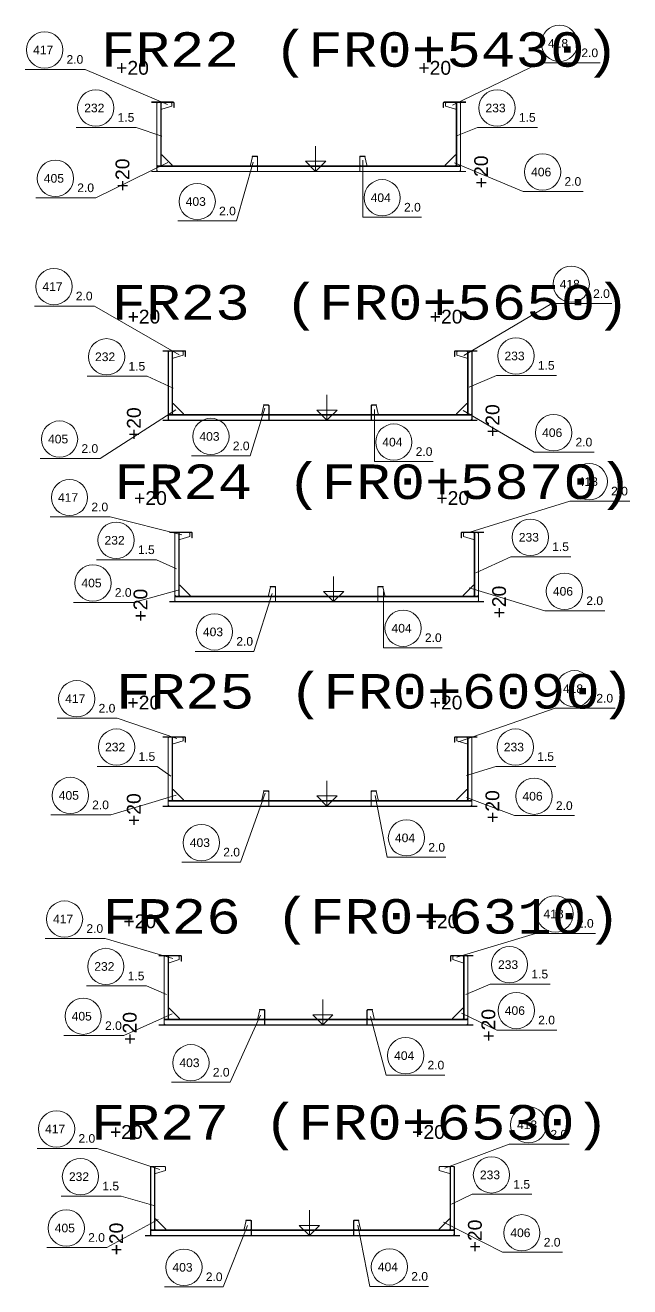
# Model space of a CAD drawing. Header units: inches. Extents: x -13175 to 44880, y -10439 to 22675.
# Drawn here: x 15714 to 20097, y -386 to 8754 of the extents above; entities that cross this region are included whole.
import ezdxf

# ---------------------------------------------------------------- set-up
doc = ezdxf.new("R2010")
doc.units = ezdxf.units.IN
doc.header["$MEASUREMENT"] = 0
doc.linetypes.add('Short_dashed', pattern=[5, 3.75, -1.25])
doc.layers.get('0').update_dxf_attribs({"linetype": 'CONTINUOUS'})
doc.styles.add('Style_ARIAL', font='ARIAL')
doc.styles.add('Style_Courier_New', font='Courier New')

msp = doc.modelspace()

# ---------------------------------------------------------------- linework, layer by layer
at = {"color": 3, "lineweight": 0}
for p, q in [((16787.62609, 8198.08869), (16628.94689, 8198.08869)), ((16787.62609, 8195.08872), (16628.94689, 8195.08872)), ((16667.44634, 7695.08872), (16667.44634, 8195.08872)), ((16668.94628, 8195.08872), (16694.44677, 8195.08872)), ((16668.94628, 7735.08873), (16668.94628, 8195.08872)), ((16668.94628, 7695.08872), (16668.94628, 8195.08872)), ((18750.26647, 8198.08869), (18908.94567, 8198.08869)), ((18750.26647, 8195.08872), (18908.94567, 8195.08872)), ((18868.94628, 8195.08872), (18843.44579, 8195.08872)), ((18868.94628, 7735.08873), (18868.94628, 8195.08872)), ((18868.94628, 7695.08872), (18868.94628, 8195.08872)), ((18870.44622, 7695.08872), (18870.44622, 8195.08872)), ((17396.94616, 7695.08872), (17396.94616, 7799.16172)), ((17398.94658, 7695.08872), (17398.94658, 7799.16172)), ((18138.94597, 7695.08872), (18138.94597, 7799.16172)), ((18140.9464, 7695.08872), (18140.9464, 7799.16172)), ((18908.94567, 7695.08872), (16628.94689, 7695.08872)), ((18908.94567, 7693.08872), (16628.94689, 7693.08872)), ((16694.44677, 7735.08873), (16668.94628, 7735.08873)), ((16668.94628, 7695.08872), (16668.94628, 7729.08871)), ((18868.94628, 7695.08872), (16668.94628, 7695.08872)), ((18843.44579, 7735.08873), (18868.94628, 7735.08873)), ((18868.94628, 7729.08871), (18868.94628, 7695.08872)), ((16870.64458, 6394.5991), (16711.5717, 6394.5991)), ((16870.64458, 6392.59915), (16711.5717, 6392.59915)), ((16750.07116, 5892.59915), (16750.07116, 6392.59915)), ((16751.57109, 6392.59915), (16777.07158, 6392.59915)), ((16751.57109, 5932.59911), (16751.57109, 6392.59915)), ((16751.57109, 5892.59915), (16751.57109, 6392.59915)), ((18832.49761, 6394.5991), (18991.57048, 6394.5991)), ((18832.49761, 6392.59915), (18991.57048, 6392.59915)), ((18951.57109, 6392.59915), (18926.07061, 6392.59915)), ((18951.57109, 5932.59911), (18951.57109, 6392.59915)), ((18951.57109, 5892.59915), (18951.57109, 6392.59915)), ((18953.07103, 5892.59915), (18953.07103, 6392.59915)), ((17479.57097, 5892.59915), (17479.57097, 5996.6722)), ((17481.5714, 5892.59915), (17481.5714, 5996.6722)), ((18221.57079, 5892.59915), (18221.57079, 5996.6722)), ((18223.57122, 5892.59915), (18223.57122, 5996.6722)), ((18991.57048, 5892.59915), (16711.5717, 5892.59915)), ((18991.57048, 5890.59911), (16711.5717, 5890.59911)), ((16777.07158, 5932.59911), (16751.57109, 5932.59911)), ((16751.57109, 5892.59915), (16751.57109, 5926.59917)), ((18951.57109, 5892.59915), (16751.57109, 5892.59915)), ((18926.07061, 5932.59911), (18951.57109, 5932.59911)), ((18951.57109, 5926.59917), (18951.57109, 5892.59915)), ((16918.44731, 5080.06396), (16759.37444, 5080.06396)), ((16918.44731, 5078.06392), (16759.37444, 5078.06392)), ((16797.87389, 4578.06392), (16797.87389, 5078.06392)), ((16799.37383, 5078.06392), (16824.87432, 5078.06392)), ((16799.37383, 4618.06388), (16799.37383, 5078.06392)), ((16799.37383, 4578.06392), (16799.37383, 5078.06392)), ((18880.30034, 5080.06396), (19039.37322, 5080.06396)), ((18880.30034, 5078.06392), (19039.37322, 5078.06392)), ((18999.37383, 5078.06392), (18973.87334, 5078.06392)), ((18999.37383, 4618.06388), (18999.37383, 5078.06392)), ((18999.37383, 4578.06392), (18999.37383, 5078.06392)), ((19000.87377, 4578.06392), (19000.87377, 5078.06392)), ((17527.37371, 4578.06392), (17527.37371, 4682.13687)), ((17529.37413, 4578.06392), (17529.37413, 4682.13687)), ((18269.37352, 4578.06392), (18269.37352, 4682.13687)), ((18271.37395, 4578.06392), (18271.37395, 4682.13687)), ((19039.37322, 4578.06392), (16759.37444, 4578.06392)), ((19039.37322, 4576.06387), (16759.37444, 4576.06387)), ((16824.87432, 4618.06388), (16799.37383, 4618.06388)), ((16799.37383, 4578.06392), (16799.37383, 4612.06393)), ((18999.37383, 4578.06392), (16799.37383, 4578.06392)), ((18973.87334, 4618.06388), (18999.37383, 4618.06388)), ((18999.37383, 4612.06393), (18999.37383, 4578.06392)), ((16870.06475, 3598.54483), (16710.99187, 3598.54483)), ((16870.06475, 3596.54479), (16710.99187, 3596.54479)), ((16749.49132, 3096.54479), (16749.49132, 3596.54479)), ((16750.99126, 3596.54479), (16776.49175, 3596.54479)), ((16750.99126, 3136.54494), (16750.99126, 3596.54479)), ((16750.99126, 3096.54479), (16750.99126, 3596.54479)), ((18831.91777, 3598.54483), (18990.99065, 3598.54483)), ((18831.91777, 3596.54479), (18990.99065, 3596.54479)), ((18950.99126, 3596.54479), (18925.49077, 3596.54479)), ((18950.99126, 3136.54494), (18950.99126, 3596.54479)), ((18950.99126, 3096.54479), (18950.99126, 3596.54479)), ((18952.4912, 3096.54479), (18952.4912, 3596.54479)), ((17478.99114, 3096.54479), (17478.99114, 3200.61774)), ((17480.99157, 3096.54479), (17480.99157, 3200.61774)), ((18220.99095, 3096.54479), (18220.99095, 3200.61774)), ((18222.99138, 3096.54479), (18222.99138, 3200.61774)), ((16776.49175, 3136.54494), (16750.99126, 3136.54494)), ((16750.99126, 3096.54479), (16750.99126, 3130.5448)), ((18925.49077, 3136.54494), (18950.99126, 3136.54494)), ((18950.99126, 3130.5448), (18950.99126, 3096.54479)), ((18990.99065, 3096.54479), (16710.99187, 3096.54479)), ((18990.99065, 3094.54474), (16710.99187, 3094.54474)), ((18950.99126, 3096.54479), (16750.99126, 3096.54479)), ((16840.76177, 2013.85512), (16681.68889, 2013.85512)), ((16840.76177, 2011.85508), (16681.68889, 2011.85508)), ((16720.18834, 1511.85508), (16720.18834, 2011.85508)), ((16721.68828, 2011.85508), (16747.18877, 2011.85508)), ((16721.68828, 1551.85523), (16721.68828, 2011.85508)), ((16721.68828, 1511.85508), (16721.68828, 2011.85508)), ((18802.6148, 2013.85512), (18961.68767, 2013.85512)), ((18802.6148, 2011.85508), (18961.68767, 2011.85508)), ((18921.68828, 2011.85508), (18896.18779, 2011.85508)), ((18921.68828, 1551.85523), (18921.68828, 2011.85508)), ((18921.68828, 1511.85508), (18921.68828, 2011.85508)), ((18923.18822, 1511.85508), (18923.18822, 2011.85508)), ((17449.68816, 1511.85508), (17449.68816, 1615.92803)), ((17451.68859, 1511.85508), (17451.68859, 1615.92803)), ((18191.68798, 1511.85508), (18191.68798, 1615.92803)), ((18193.6884, 1511.85508), (18193.6884, 1615.92803)), ((18961.68767, 1511.85508), (16681.68889, 1511.85508)), ((18961.68767, 1509.85503), (16681.68889, 1509.85503)), ((16747.18877, 1551.85523), (16721.68828, 1551.85523)), ((16721.68828, 1511.85508), (16721.68828, 1545.85509)), ((18921.68828, 1511.85508), (16721.68828, 1511.85508)), ((18896.18779, 1551.85523), (18921.68828, 1551.85523)), ((18921.68828, 1545.85509), (18921.68828, 1511.85508)), ((16622.31694, -14.51974), (16622.31694, 485.48026)), ((16623.81688, 485.48026), (16649.31737, 485.48026)), ((16623.81688, 25.48041), (16623.81688, 485.48026)), ((16623.81688, -14.51974), (16623.81688, 485.48026)), ((18823.81688, 485.48026), (18798.31639, 485.48026)), ((18823.81688, 25.48041), (18823.81688, 485.48026)), ((18823.81688, -14.51974), (18823.81688, 485.48026)), ((18825.31682, -14.51974), (18825.31682, 485.48026)), ((16649.31737, 25.48041), (16623.81688, 25.48041)), ((16623.81688, -14.51974), (16623.81688, 19.47989)), ((17351.81676, -14.51974), (17351.81676, 89.55359)), ((17353.81719, -14.51974), (17353.81719, 89.55359)), ((18093.81658, -14.51974), (18093.81658, 89.55359)), ((18095.817, -14.51974), (18095.817, 89.55359)), ((18798.31639, 25.48041), (18823.81688, 25.48041)), ((18823.81688, 19.47989), (18823.81688, -14.51974)), ((18863.81627, -14.51974), (16583.81749, -14.51974)), ((18863.81627, -16.5194), (16583.81749, -16.5194)), ((18823.81688, -14.51974), (16623.81688, -14.51974))]:
    msp.add_line(p, q, dxfattribs=at)
at = {"color": 1, "linetype": 'Short_dashed', "lineweight": 25}
for p, q in [((16697.50157, 8192.03396), (16697.50157, 7738.14347)), ((18840.39098, 8192.03396), (18840.39098, 7738.14347)), ((16673.01885, 7733.16173), (18864.87371, 7733.16173)), ((16780.12639, 6389.54444), (16780.12639, 5935.65392)), ((18923.0158, 6389.54444), (18923.0158, 5935.65392)), ((16755.64519, 5930.67222), (18947.49852, 5930.67222)), ((16827.92913, 5075.00911), (16827.92913, 4621.11869)), ((18970.81853, 5075.00911), (18970.81853, 4621.11869)), ((16803.44793, 4616.13688), (18995.30126, 4616.13688)), ((16779.54656, 3593.48998), (16779.54656, 3139.59937)), ((16755.06383, 3134.61776), (18946.91869, 3134.61776)), ((16725.76238, 1549.92843), (18917.61571, 1549.92843)), ((16627.89098, 23.55323), (18819.74431, 23.55323))]:
    msp.add_line(p, q, dxfattribs=at)
at = {"color": 6, "lineweight": 0}
for p, q in [((17818.94628, 7878.06327), (17818.94628, 7695.08872)), ((17818.94628, 7695.08872), (17746.04894, 7768.47424)), ((17892.3319, 7768.4742), (17746.04894, 7768.47424)), ((17892.3319, 7768.4742), (17818.94628, 7695.08872)), ((17901.57109, 6075.57378), (17901.57109, 5892.59925)), ((17901.57109, 5892.59925), (17828.67376, 5965.98477)), ((17974.95671, 5965.98477), (17828.67376, 5965.98477)), ((17974.95671, 5965.98477), (17901.57109, 5892.59925)), ((17949.37383, 4761.03854), (17949.37383, 4578.06392)), ((17949.37383, 4578.06392), (17876.47649, 4651.44954)), ((18022.75945, 4651.44935), (17876.47649, 4651.44954)), ((18022.75945, 4651.44935), (17949.37383, 4578.06392)), ((17900.99126, 3279.51941), (17900.99126, 3096.54479)), ((17900.99126, 3096.54479), (17828.09392, 3169.93041)), ((17974.37688, 3169.93041), (17828.09392, 3169.93041)), ((17974.37688, 3169.93041), (17900.99126, 3096.54479)), ((17871.68828, 1694.8297), (17871.68828, 1511.85508)), ((17871.68828, 1511.85508), (17798.79094, 1585.2407)), ((17945.0739, 1585.2407), (17798.79094, 1585.2407)), ((17945.0739, 1585.2407), (17871.68828, 1511.85508)), ((17773.81688, 168.4545), (17773.81688, -14.51974)), ((17773.81688, -14.51974), (17700.91954, 58.86588)), ((17847.2025, 58.86588), (17700.91954, 58.86588)), ((17847.2025, 58.86588), (17773.81688, -14.51974))]:
    msp.add_line(p, q, dxfattribs=at)
at = {"color": 3, "linetype": 'Short_dashed', "lineweight": 25}
for p, q in [((18922.43596, 3593.48998), (18922.43596, 3139.59937)), ((16750.24358, 2008.80027), (16750.24358, 1554.90966)), ((18893.13298, 2008.80027), (18893.13298, 1554.90966)), ((16652.37218, 482.42545), (16652.37218, 28.53522)), ((18795.26158, 482.42545), (18795.26158, 28.53522))]:
    msp.add_line(p, q, dxfattribs=at)
at = {"color": 1, "lineweight": 0}
for points in [[(16745.47216, 8178.63226), (16148.90386, 8433.61754), (15714.02837, 8433.61754)], [(18810.54784, 8173.49963), (19446.28392, 8481.37097), (19881.15941, 8481.37097)], [(16694.44677, 8195.08872), (16699.00151, 8190.53397), (16699.00151, 7739.64348), (16694.44677, 7735.08873)], [(16794.62682, 8191.08872), (16794.62682, 8157.76901), (16791.62694, 8157.76901), (16791.62694, 8191.08872)], [(18743.26574, 8191.08872), (18743.26574, 8157.76901), (18746.26561, 8157.76901), (18746.26561, 8191.08872)], [(18843.44579, 8195.08872), (18838.89104, 8190.53397), (18838.89104, 7739.64348), (18843.44579, 7735.08873)], [(16703.79735, 7949.63679), (16519.35064, 8013.23933), (16084.47515, 8013.23933)], [(18847.2025, 7955.99704), (18993.48851, 8013.23933), (19428.364, 8013.23933)], [(17392.94683, 7805.16171), (17359.01891, 7805.16171), (17359.01891, 7803.16172), (17392.94683, 7803.16172)], [(18160.87743, 7775.18377), (18160.87743, 7363.01236), (18586.14293, 7363.01236)], [(16748.06615, 7760.36744), (16226.74047, 7503.53782), (15791.86498, 7503.53782)], [(16668.94628, 7729.08871), (16675.01928, 7735.16173), (18862.87328, 7735.16173), (18868.94628, 7729.08871)], [(17366.74138, 7762.05757), (17245.32415, 7335.45568), (16820.05864, 7335.45568)], [(18825.70287, 7756.53417), (19324.02898, 7549.53716), (19758.90294, 7549.53716)], [(16829.63353, 6366.61029), (16216.41179, 6719.50436), (15781.5363, 6719.50436)], [(18894.93199, 6360.82511), (19531.30284, 6736.8598), (19966.17833, 6736.8598)], [(16777.07158, 6392.59915), (16781.62633, 6388.0444), (16781.62633, 5937.15386), (16777.07158, 5932.59911)], [(16876.64434, 6388.59916), (16876.64434, 6354.6721), (16874.64391, 6354.6721), (16874.64391, 6388.59916)], [(18826.49785, 6388.59916), (18826.49785, 6354.6721), (18828.49828, 6354.6721), (18828.49828, 6388.59916)], [(18926.07061, 6392.59915), (18921.51586, 6388.0444), (18921.51586, 5937.15386), (18926.07061, 5932.59911)], [(18931.5363, 6131.21724), (19131.0053, 6216.70241), (19565.87926, 6216.70241)], [(16786.11547, 6123.77963), (16597.76097, 6210.71362), (16162.88549, 6210.71362)], [(16806.49358, 5967.43493), (16256.90709, 5614.54081), (15822.0316, 5614.54081)], [(17450.55028, 5979.83889), (17344.79314, 5633.72397), (16919.52764, 5633.72397)], [(17475.57164, 6002.67215), (17441.64373, 6002.67215), (17441.64373, 6000.6722), (17475.57164, 6000.6722)], [(18245.3333, 5970.22462), (18245.3333, 5592.592), (18670.5988, 5592.592)], [(18889.14739, 5961.64985), (19404.02928, 5660.82206), (19838.90477, 5660.82206)], [(16751.57109, 5926.59917), (16757.64409, 5932.67217), (18945.4981, 5932.67217), (18951.57109, 5926.59917)], [(18937.46129, 5081.30298), (19661.98827, 5306.15516), (20096.86376, 5306.15516)], [(16848.83519, 5061.31625), (16329.18035, 5191.23072), (15894.30486, 5191.23072)], [(16824.87432, 5078.06392), (16829.42907, 5073.50917), (16829.42907, 4622.61863), (16824.87432, 4618.06388)], [(16924.44707, 5074.06382), (16924.44707, 5040.13686), (16922.44664, 5040.13686), (16922.44664, 5074.06382)], [(18874.30059, 5074.06382), (18874.30059, 5040.13686), (18876.30101, 5040.13686), (18876.30101, 5074.06382)], [(18973.87334, 5078.06392), (18969.31859, 5073.50917), (18969.31859, 4622.61863), (18973.87334, 4618.06388)], [(16811.34893, 4816.20822), (16666.67119, 4881.31499), (16231.7957, 4881.31499)], [(18981.57293, 4787.27202), (19234.76812, 4903.01719), (19669.64208, 4903.01719)], [(16823.85198, 4661.57908), (16499.06865, 4571.63825), (16064.19316, 4571.63825)], [(17523.37438, 4688.13701), (17489.44646, 4688.13701), (17489.44646, 4686.13696), (17523.37438, 4686.13696)], [(18932.46556, 4676.56913), (19482.10546, 4511.6775), (19916.98095, 4511.6775)], [(16799.37383, 4612.06393), (16805.44683, 4618.13693), (18993.30083, 4618.13693), (18999.37383, 4612.06393)], [(17504.32683, 4637.02731), (17370.24785, 4217.60154), (16944.98235, 4217.60154)], [(18312.23699, 4650.77891), (18312.23699, 4244.17357), (18737.50249, 4244.17357)], [(18856.30742, 3561.76658), (19554.85936, 3805.55587), (19989.73485, 3805.55587)], [(16813.31578, 3586.10129), (16381.36998, 3733.14566), (15946.49449, 3733.14566)], [(16776.49175, 3596.54479), (16781.0465, 3591.99004), (16781.0465, 3141.09969), (16776.49175, 3136.54494)], [(16876.0645, 3592.5447), (16876.0645, 3558.61792), (16874.06407, 3558.61792), (16874.06407, 3592.5447)], [(18825.91802, 3592.5447), (18825.91802, 3558.61792), (18827.91845, 3558.61792), (18827.91845, 3592.5447)], [(16769.47118, 3313.86695), (16670.44316, 3383.18648), (16235.56768, 3383.18648)], [(18913.44243, 3318.81842), (19126.35289, 3383.18648), (19561.22838, 3383.18648)], [(17474.99181, 3206.61788), (17441.06389, 3206.61788), (17441.06389, 3204.61783), (17474.99181, 3204.61783)], [(16808.41771, 3175.54641), (16334.8673, 3032.90992), (15899.99181, 3032.90992)], [(16750.99126, 3130.5448), (16757.06426, 3136.6178), (18944.91826, 3136.6178), (18950.99126, 3130.5448)], [(17453.43877, 3189.47692), (17275.46025, 2690.50345), (16850.19475, 2690.50345)], [(18251.15911, 3173.58603), (18336.96996, 2725.46363), (18762.23546, 2725.46363)], [(18913.71862, 3158.42986), (19261.75023, 3027.20466), (19696.62572, 3027.20466)], [(16783.58403, 1992.02552), (16293.01244, 2136.86194), (15858.13695, 2136.86194)], [(18844.00121, 2001.36962), (19414.00548, 2174.23911), (19848.88097, 2174.23911)], [(16846.76152, 2007.85498), (16846.76152, 1973.92821), (16844.7611, 1973.92821), (16844.7611, 2007.85498)], [(18796.61504, 2007.85498), (18796.61504, 1973.92821), (18798.61547, 1973.92821), (18798.61547, 2007.85498)], [(16737.30413, 1732.0436), (16592.28459, 1793.5678), (16157.40911, 1793.5678)], [(18908.23613, 1732.0436), (19084.02349, 1806.75177), (19518.89745, 1806.75177)], [(16779.07811, 1592.39364), (16428.16716, 1433.2582), (15993.29168, 1433.2582)], [(17420.62017, 1582.17368), (17199.89263, 1095.88408), (16774.62712, 1095.88408)], [(17445.68883, 1621.92817), (17411.76091, 1621.92817), (17411.76091, 1619.92812), (17445.68883, 1619.92812)], [(18217.30748, 1571.82708), (18331.11974, 1147.6171), (18756.38524, 1147.6171)], [(18876.39867, 1596.47384), (19133.46654, 1474.06211), (19568.34203, 1474.06211)], [(16721.68828, 1545.85509), (16727.76128, 1551.92809), (18915.61528, 1551.92809), (18921.68828, 1545.85509)], [(18757.06884, 472.46985), (19221.92632, 646.37427), (19656.80028, 646.37427)], [(16690.28112, 462.4372), (16235.45476, 616.27478), (15800.57927, 616.27478)], [(18804.84868, 211.57279), (18953.08019, 283.68506), (19387.95568, 283.68506)], [(16647.07128, 201.51954), (16408.45128, 270.79673), (15973.57579, 270.79673)], [(16677.20433, 101.6912), (16305.73674, -101.37658), (15870.86126, -101.37658)], [(17347.81743, 95.55335), (17313.88951, 95.55335), (17313.88951, 93.55292), (17347.81743, 93.55292)], [(16623.81688, 19.47989), (16629.88988, 25.55365), (18817.74388, 25.55365), (18823.81688, 19.47989)], [(17325.47551, 57.83973), (17149.12816, -386.07049), (16723.86266, -386.07049)], [(18125.12151, 60.88004), (18213.29442, -383.02941), (18638.55992, -383.02941)], [(18747.50615, 81.87995), (19173.4522, -136.04684), (19608.32616, -136.04684)]]:
    msp.add_lwpolyline(points, dxfattribs=at)
at = {"color": 2, "lineweight": 0}
for points in [[(16703.94689, 8195.08872), (16771.94616, 8195.08872), (16776.94646, 8190.0887), (16776.94646, 8167.0887), (16703.94689, 8145.08872), (16698.94658, 8145.08872), (16698.94658, 8190.0887), (16703.94689, 8195.08872)], [(18833.94567, 8195.08872), (18765.9464, 8195.08872), (18760.94609, 8190.0887), (18760.94609, 8167.0887), (18833.94567, 8145.08872), (18838.94597, 8145.08872), (18838.94597, 8190.0887), (18833.94567, 8195.08872)], [(16703.94689, 7735.08873), (16778.94689, 7735.08873), (16778.94689, 7740.08872), (16703.94689, 7815.08872), (16698.94658, 7815.08872), (16698.94658, 7740.08872), (16703.94689, 7735.08873)], [(17396.94616, 7740.08872), (17396.94616, 7798.08872), (17391.94585, 7803.08871), (17361.94707, 7803.08871), (17346.94616, 7740.08872), (17346.94616, 7735.0887), (17391.94585, 7735.0887), (17396.94616, 7740.08872)], [(18140.9464, 7740.08872), (18140.9464, 7798.08872), (18145.9467, 7803.08871), (18175.94701, 7803.08871), (18190.9464, 7740.08872), (18190.9464, 7735.0887), (18145.9467, 7735.0887), (18140.9464, 7740.08872)], [(18833.94567, 7735.08873), (18758.94567, 7735.08873), (18758.94567, 7740.08872), (18833.94567, 7815.08872), (18838.94597, 7815.08872), (18838.94597, 7740.08872), (18833.94567, 7735.08873)], [(16786.5717, 6392.59915), (16854.57097, 6392.59915), (16859.57128, 6387.59913), (16859.57128, 6364.59918), (16786.5717, 6342.59915), (16781.5714, 6342.59915), (16781.5714, 6387.59913), (16786.5717, 6392.59915)], [(18916.57048, 6392.59915), (18848.57122, 6392.59915), (18843.57091, 6387.59913), (18843.57091, 6364.59918), (18916.57048, 6342.59915), (18921.57079, 6342.59915), (18921.57079, 6387.59913), (18916.57048, 6392.59915)], [(16786.5717, 5932.59911), (16861.5717, 5932.59911), (16861.5717, 5937.59913), (16786.5717, 6012.59913), (16781.5714, 6012.59913), (16781.5714, 5937.59913), (16786.5717, 5932.59911)], [(17479.57097, 5937.59913), (17479.57097, 5995.59913), (17474.57219, 6000.59914), (17444.57189, 6000.59914), (17429.57097, 5937.59913), (17429.57097, 5932.59911), (17474.57219, 5932.59911), (17479.57097, 5937.59913)], [(18223.57122, 5937.59913), (18223.57122, 5995.59913), (18228.57152, 6000.59914), (18258.57183, 6000.59914), (18273.57122, 5937.59913), (18273.57122, 5932.59911), (18228.57152, 5932.59911), (18223.57122, 5937.59913)], [(18916.57048, 5932.59911), (18841.57048, 5932.59911), (18841.57048, 5937.59913), (18916.57048, 6012.59913), (18921.57079, 6012.59913), (18921.57079, 5937.59913), (18916.57048, 5932.59911)], [(16834.37444, 5078.06392), (16902.37371, 5078.06392), (16907.37401, 5073.06399), (16907.37401, 5050.06385), (16834.37444, 5028.06392), (16829.37413, 5028.06392), (16829.37413, 5073.06399), (16834.37444, 5078.06392)], [(18964.37322, 5078.06392), (18896.37395, 5078.06392), (18891.37365, 5073.06399), (18891.37365, 5050.06385), (18964.37322, 5028.06392), (18969.37352, 5028.06392), (18969.37352, 5073.06399), (18964.37322, 5078.06392)], [(16834.37444, 4618.06388), (16909.37444, 4618.06388), (16909.37444, 4623.06399), (16834.37444, 4698.06399), (16829.37413, 4698.06399), (16829.37413, 4623.06399), (16834.37444, 4618.06388)], [(17527.37371, 4623.06399), (17527.37371, 4681.06398), (17522.37493, 4686.06391), (17492.37462, 4686.06391), (17477.37371, 4623.06399), (17477.37371, 4618.06388), (17522.37493, 4618.06388), (17527.37371, 4623.06399)], [(18271.37395, 4623.06399), (18271.37395, 4681.06398), (18276.37426, 4686.06391), (18306.37456, 4686.06391), (18321.37395, 4623.06399), (18321.37395, 4618.06388), (18276.37426, 4618.06388), (18271.37395, 4623.06399)], [(18964.37322, 4618.06388), (18889.37322, 4618.06388), (18889.37322, 4623.06399), (18964.37322, 4698.06399), (18969.37352, 4698.06399), (18969.37352, 4623.06399), (18964.37322, 4618.06388)], [(16785.99187, 3596.54479), (16853.99114, 3596.54479), (16858.99144, 3591.54487), (16858.99144, 3568.54491), (16785.99187, 3546.54479), (16780.99157, 3546.54479), (16780.99157, 3591.54487), (16785.99187, 3596.54479)], [(18915.99065, 3596.54479), (18847.99138, 3596.54479), (18842.99108, 3591.54487), (18842.99108, 3568.54491), (18915.99065, 3546.54479), (18920.99095, 3546.54479), (18920.99095, 3591.54487), (18915.99065, 3596.54479)], [(16785.99187, 3136.54494), (16860.99187, 3136.54494), (16860.99187, 3141.54487), (16785.99187, 3216.54487), (16780.99157, 3216.54487), (16780.99157, 3141.54487), (16785.99187, 3136.54494)], [(17478.99114, 3141.54448), (17478.99114, 3199.54467), (17473.99083, 3204.54459), (17443.99205, 3204.54459), (17428.99114, 3141.54448), (17428.99114, 3136.54456), (17473.99083, 3136.54456), (17478.99114, 3141.54448)], [(18222.99138, 3141.54448), (18222.99138, 3199.54467), (18227.99169, 3204.54459), (18257.99199, 3204.54459), (18272.99138, 3141.54448), (18272.99138, 3136.54456), (18227.99169, 3136.54456), (18222.99138, 3141.54448)], [(18915.99065, 3136.54494), (18840.99065, 3136.54494), (18840.99065, 3141.54487), (18915.99065, 3216.54487), (18920.99095, 3216.54487), (18920.99095, 3141.54487), (18915.99065, 3136.54494)], [(16756.68889, 2011.85508), (16824.68816, 2011.85508), (16829.68846, 2006.85515), (16829.68846, 1983.8552), (16756.68889, 1961.85508), (16751.68859, 1961.85508), (16751.68859, 2006.85515), (16756.68889, 2011.85508)], [(18886.68767, 2011.85508), (18818.6884, 2011.85508), (18813.6881, 2006.85515), (18813.6881, 1983.8552), (18886.68767, 1961.85508), (18891.68798, 1961.85508), (18891.68798, 2006.85515), (18886.68767, 2011.85508)], [(16756.68889, 1551.85523), (16831.68889, 1551.85523), (16831.68889, 1556.85515), (16756.68889, 1631.85515), (16751.68859, 1631.85515), (16751.68859, 1556.85515), (16756.68889, 1551.85523)], [(17449.68816, 1556.85515), (17449.68816, 1614.85534), (17444.68938, 1619.85526), (17414.68907, 1619.85526), (17399.68816, 1556.85515), (17399.68816, 1551.85523), (17444.68938, 1551.85523), (17449.68816, 1556.85515)], [(18193.6884, 1556.85515), (18193.6884, 1614.85534), (18198.68871, 1619.85526), (18228.68901, 1619.85526), (18243.6884, 1556.85515), (18243.6884, 1551.85523), (18198.68871, 1551.85523), (18193.6884, 1556.85515)], [(18886.68767, 1551.85523), (18811.68767, 1551.85523), (18811.68767, 1556.85515), (18886.68767, 1631.85515), (18891.68798, 1631.85515), (18891.68798, 1556.85515), (18886.68767, 1551.85523)], [(16658.81749, 485.48026), (16726.81676, 485.48026), (16731.81707, 480.47995), (16731.81707, 457.48038), (16658.81749, 435.48026), (16653.81719, 435.48026), (16653.81719, 480.47995), (16658.81749, 485.48026)], [(18788.81627, 485.48026), (18720.817, 485.48026), (18715.8167, 480.47995), (18715.8167, 457.48038), (18788.81627, 435.48026), (18793.81658, 435.48026), (18793.81658, 480.47995), (18788.81627, 485.48026)], [(16658.81749, 25.48041), (16733.81749, 25.48041), (16733.81749, 30.47995), (16658.81749, 105.47995), (16653.81719, 105.47995), (16653.81719, 30.47995), (16658.81749, 25.48041)], [(17351.81829, 30.47995), (17351.81829, 88.48014), (17346.81798, 93.48044), (17316.81768, 93.48044), (17301.81829, 30.47995), (17301.81829, 25.48041), (17346.81798, 25.48041), (17351.81829, 30.47995)], [(18095.817, 30.47995), (18095.817, 88.48014), (18100.81731, 93.48044), (18130.81761, 93.48044), (18145.817, 30.47995), (18145.817, 25.48041), (18100.81731, 25.48041), (18095.817, 30.47995)], [(18788.81627, 25.48041), (18713.81627, 25.48041), (18713.81627, 30.47995), (18788.81627, 105.47995), (18793.81658, 105.47995), (18793.81658, 30.47995), (18788.81627, 25.48041)]]:
    msp.add_lwpolyline(points, dxfattribs=at)
at = {"color": 3, "lineweight": 0}
for points in [[(18144.94573, 7805.16171), (18178.87365, 7805.16171), (18178.87365, 7803.16172), (18144.94573, 7803.16172)], [(18227.57054, 6002.67215), (18261.49846, 6002.67215), (18261.49846, 6000.6722), (18227.57054, 6000.6722)], [(18275.37328, 4688.13701), (18309.3012, 4688.13701), (18309.3012, 4686.13696), (18275.37328, 4686.13696)], [(18925.49077, 3596.54479), (18920.93602, 3591.99004), (18920.93602, 3141.09969), (18925.49077, 3136.54494)], [(18226.99071, 3206.61788), (18260.91863, 3206.61788), (18260.91863, 3204.61783), (18226.99071, 3204.61783)], [(16747.18877, 2011.85508), (16751.74352, 2007.30033), (16751.74352, 1556.40998), (16747.18877, 1551.85523)], [(18896.18779, 2011.85508), (18891.63304, 2007.30033), (18891.63304, 1556.40998), (18896.18779, 1551.85523)], [(18197.68773, 1621.92817), (18231.61565, 1621.92817), (18231.61565, 1619.92812), (18197.68773, 1619.92812)], [(16649.31737, 485.48026), (16653.87212, 480.92551), (16653.87212, 30.03516), (16649.31737, 25.48041)], [(18798.31639, 485.48026), (18793.76165, 480.92551), (18793.76165, 30.03516), (18798.31639, 25.48041)], [(18099.81633, 95.55335), (18133.74425, 95.55335), (18133.74425, 93.55292), (18099.81633, 93.55292)]]:
    msp.add_lwpolyline(points, dxfattribs=at)
at = {"color": 1, "lineweight": 0}
for centre in [(15854.92803, 8574.51777), (19587.18358, 8622.2712), (16225.3748, 8154.13952), (19134.38817, 8154.13952), (15932.76464, 7644.43802), (19464.93016, 7690.43736), (16960.9583, 7476.35587), (18301.77709, 7503.91255), (15922.43596, 6860.40454), (19672.2025, 6877.75998), (16303.78514, 6351.61385), (19271.90496, 6357.60264), (15962.93126, 5755.44104), (17060.4273, 5774.6242), (18386.23296, 5733.49223), (19544.92894, 5801.72229), (19802.88793, 5447.05539), (16035.20452, 5332.13096), (16372.69536, 5022.21522), (19375.66777, 5043.91742), (16205.09282, 4712.53848), (19623.00511, 4652.57773), (17085.88201, 4358.50177), (18453.13665, 4385.0738), (19695.75902, 3946.45591), (16087.39415, 3874.0457), (16376.46733, 3524.08652), (19267.25255, 3524.08652), (16040.89147, 3173.80996), (19402.64989, 3168.1047), (16991.09441, 2831.40349), (18477.86962, 2866.36367), (15999.03661, 2277.76198), (19554.90514, 2315.13915), (16298.30876, 1934.46784), (19224.92314, 1947.65181), (19274.3662, 1614.96215), (16134.19133, 1574.15824), (18472.0194, 1288.51714), (16915.52678, 1236.78412), (19362.82598, 787.27469), (15941.47893, 757.17521), (19093.97985, 424.58548), (16114.47545, 411.69715), (16011.76091, 39.52384), (19314.35186, 4.85358), (16864.76232, -245.17007), (18354.19408, -242.12899)]:
    msp.add_circle(centre, 131.50685, dxfattribs=at)
at = {"color": 3, "lineweight": 0}
for centre, radius, start, end in [((16668.94628, 8195.08896), 5.00028, 269.999664307, 359.997039795), ((16787.62609, 8191.0881), 7.0006, 0.00515519, 90.001091003), ((16787.62609, 8191.08801), 4.00073, 0.01045741, 90.001838684), ((18750.26647, 8191.0881), 7.0006, 89.998908997, 179.994842529), ((18750.26647, 8191.08801), 4.00073, 89.998161316, 179.989547729), ((18868.94628, 8195.08896), 5.00028, 180.002960205, 270.000335693), ((17392.94683, 7799.16193), 5.99979, 359.998016357, 89.999702454), ((17392.94683, 7799.16229), 3.99942, 359.991790771, 89.998634338), ((18144.94573, 7799.16193), 5.99979, 90.000297546, 180.001983643), ((18144.94573, 7799.16229), 3.99942, 90.001365662, 180.00819397), ((16668.94628, 7735.08847), 5.00026, 0.002992542, 90.000556946), ((16668.94628, 7695.08846), 5.00026, 0.002992542, 90.000556946), ((18868.94628, 7735.08847), 5.00026, 89.999443054, 179.997009277), ((18868.94628, 7695.08846), 5.00026, 89.999443054, 179.997009277), ((16751.57109, 6392.59944), 5.00028, 269.999664307, 359.997039795), ((16870.64458, 6388.59935), 5.99975, 359.998077393, 90.000091553), ((16870.64458, 6388.59973), 3.99942, 359.991790771, 89.998634338), ((18832.49761, 6388.59935), 5.99975, 89.999908447, 180.001907349), ((18832.49761, 6388.59973), 3.99942, 90.001365662, 180.00819397), ((18951.57109, 6392.59944), 5.00028, 180.002960205, 270.000335693), ((17475.57164, 5996.67239), 5.99975, 359.998077393, 90.000091553), ((17475.57164, 5996.67277), 3.99942, 359.991790771, 89.998634338), ((18227.57054, 5996.67239), 5.99975, 89.999908447, 180.001907349), ((18227.57054, 5996.67277), 3.99942, 90.001365662, 180.00819397), ((16751.57109, 5932.59883), 5.00028, 0.002953005, 90.000328064), ((16751.57109, 5892.59887), 5.00028, 0.002953005, 90.000328064), ((18951.57109, 5932.59883), 5.00028, 89.999671936, 179.997039795), ((18951.57109, 5892.59887), 5.00028, 89.999671936, 179.997039795), ((16799.37383, 5078.06411), 5.0002, 269.998748779, 359.996887207), ((16918.44731, 5074.06402), 5.99991, 359.997833252, 89.998535156), ((16918.44731, 5074.0644), 3.99951, 359.991607666, 89.997467041), ((18880.30034, 5074.06402), 5.99991, 90.001464844, 180.002182007), ((18880.30034, 5074.0644), 3.99951, 90.002532959, 180.008392334), ((18999.37383, 5078.06411), 5.0002, 180.003112793, 270.001251221), ((17523.37438, 4682.13706), 5.99991, 359.997833252, 89.998535156), ((17523.37438, 4682.13744), 3.99951, 359.991607666, 89.997467041), ((18275.37328, 4682.13706), 5.99991, 90.001464844, 180.002182007), ((18275.37328, 4682.13744), 3.99951, 90.002532959, 180.008392334), ((16799.37383, 4578.06373), 5.0002, 0.00311285, 90.00125885), ((16799.37383, 4618.06369), 5.00036, 0.002792886, 89.999389648), ((18999.37383, 4618.06369), 5.00036, 90.000610352, 179.997207642), ((18999.37383, 4578.06373), 5.0002, 89.99874115, 179.996887207), ((16750.99126, 3596.54517), 5.0002, 269.998748779, 359.996887207), ((16870.06475, 3592.54508), 5.99991, 359.997833252, 89.998535156), ((16870.06475, 3592.54546), 3.99951, 359.991607666, 89.997467041), ((18831.91777, 3592.54508), 5.99991, 90.001464844, 180.002182007), ((18831.91777, 3592.54546), 3.99951, 90.002532959, 180.008392334), ((18950.99126, 3596.54517), 5.0002, 180.003112793, 270.001251221), ((17474.99181, 3200.61812), 5.99991, 359.997833252, 89.998535156), ((17474.99181, 3200.6185), 3.99951, 359.991607666, 89.997467041), ((18226.99071, 3200.61812), 5.99991, 90.001464844, 180.002182007), ((18226.99071, 3200.6185), 3.99951, 90.002532959, 180.008392334), ((16750.99126, 3136.54456), 5.0002, 0.00311285, 90.00125885), ((18950.99126, 3136.54456), 5.0002, 89.99874115, 179.996887207), ((16750.99126, 3096.54441), 5.0002, 0.00311285, 90.00125885), ((18950.99126, 3096.54441), 5.0002, 89.99874115, 179.996887207), ((16721.68828, 2011.85546), 5.0002, 269.998748779, 359.996887207), ((16840.76177, 2007.85537), 5.99991, 359.997833252, 89.998535156), ((16840.76177, 2007.85575), 3.99951, 359.991607666, 89.997467041), ((18802.6148, 2007.85537), 5.99991, 90.001464844, 180.002182007), ((18802.6148, 2007.85575), 3.99951, 90.002532959, 180.008392334), ((18921.68828, 2011.85546), 5.0002, 180.003112793, 270.001251221), ((16721.68828, 1551.85485), 5.0002, 0.00311285, 90.00125885), ((17445.68883, 1615.92841), 5.99991, 359.997833252, 89.998535156), ((17445.68883, 1615.92879), 3.99951, 359.991607666, 89.997467041), ((18197.68773, 1615.92841), 5.99991, 90.001464844, 180.002182007), ((18197.68773, 1615.92879), 3.99951, 90.002532959, 180.008392334), ((18921.68828, 1551.85485), 5.0002, 89.99874115, 179.996887207), ((16721.68828, 1511.8547), 5.00052, 0.002472365, 89.997528076), ((18921.68828, 1511.8547), 5.00052, 90.002471924, 179.997528076), ((16623.81688, 485.48026), 5.00052, 270.002471924, 359.997528076), ((18823.81688, 485.48026), 5.00052, 180.002471924, 269.997528076), ((17347.81743, 89.55436), 3.99885, 359.99319458, 90.006797791), ((17347.81743, 89.55359), 5.99958, 359.998352051, 90.001647949), ((18099.81633, 89.55359), 5.99958, 89.998352051, 180.001647949), ((18099.81633, 89.55436), 3.99885, 89.993202209, 180.00680542), ((16623.81688, 25.48041), 4.99987, 0.003753178, 90.004989624), ((18823.81688, 25.48041), 4.99987, 89.995010376, 179.996246338), ((16623.81688, -14.51974), 5.00052, 0.002472365, 89.997528076), ((18823.81688, -14.51898), 4.99922, 90.0050354, 180.012451172)]:
    msp.add_arc(centre, radius, start, end, dxfattribs=at)

# ---------------------------------------------------------------- texts
at = {"color": 7, "lineweight": 0, "style": 'Style_Courier_New'}
for s, p in [('FR22 (FR0+5430)', (16261.59612, 8452.78754)), ('FR23 (FR0+5650)', (16339.81115, 6620.55335)), ('FR24 (FR0+5870)', (16358.20256, 5321.32945)), ('FR25 (FR0+6090)', (16372.24065, 3803.18313)), ('FR26 (FR0+6310)', (16274.35552, 2172.33214)), ('FR27 (FR0+6530)', (16189.57921, 680.42197))]:
    msp.add_text(s, height=250, dxfattribs=at).set_placement(p)
at = {"color": 1, "lineweight": 0, "style": 'Style_ARIAL'}
for s, height, p in [('417', 62.622309, (15771.43193, 8543.20655)), ('418', 62.622309, (19503.68749, 8590.95998)), ('2.0', 62.622309, (16013.44091, 8474.71347)), ('2.0', 62.622309, (19745.69799, 8522.4669)), ('232', 62.622309, (16141.87871, 8122.82839)), ('233', 62.622309, (19050.89208, 8122.82839)), ('1.5', 62.622309, (16383.88768, 8054.33521)), ('1.5', 62.622309, (19292.90105, 8054.33521)), ('406', 62.622309, (19381.43254, 7659.1262)), ('405', 62.622309, (15849.26854, 7613.12686)), ('2.0', 62.622309, (16091.27751, 7544.63371)), ('2.0', 62.622309, (19623.44152, 7590.63305)), ('403', 62.622309, (16877.46221, 7445.04472)), ('404', 62.622309, (18218.28099, 7472.6014)), ('2.0', 62.5, (17119.47118, 7376.55157)), ('2.0', 62.5, (18460.28997, 7404.10825)), ('417', 62.622309, (15838.93987, 6829.09341)), ('418', 62.622309, (19588.70641, 6846.44885)), ('2.0', 62.622309, (16080.94884, 6760.60023)), ('2.0', 62.622309, (19830.71691, 6777.95567)), ('232', 62.622309, (16220.28905, 6320.30263)), ('1.5', 62.622309, (16462.29802, 6251.80955)), ('233', 62.622309, (19188.40886, 6326.29142)), ('1.5', 62.622309, (19430.41783, 6257.79834)), ('405', 62.622309, (15879.43517, 5724.12982)), ('403', 62.622309, (16976.9312, 5743.31298)), ('404', 62.622309, (18302.73687, 5702.181)), ('406', 62.622309, (19461.43285, 5770.41106)), ('2.0', 62.622309, (19703.44335, 5701.91798)), ('2.0', 62.622309, (16121.44414, 5655.63674)), ('2.0', 62.5, (17218.94017, 5674.8199)), ('2.0', 62.5, (18544.74584, 5633.68792)), ('418', 62.622309, (19719.39183, 5415.74416)), ('2.0', 62.622309, (19961.40233, 5347.25108)), ('417', 62.622309, (15951.70842, 5300.81973)), ('2.0', 62.622309, (16193.7174, 5232.32665)), ('232', 62.622309, (16289.19927, 4990.904)), ('233', 62.622309, (19292.17168, 5012.60619)), ('1.5', 62.622309, (16531.20824, 4922.41092)), ('1.5', 62.622309, (19534.18065, 4944.11311)), ('405', 62.622309, (16121.59673, 4681.22725)), ('2.0', 62.622309, (16363.6057, 4612.73417)), ('406', 62.622309, (19539.50902, 4621.26651)), ('2.0', 62.622309, (19781.51952, 4552.77343)), ('403', 62.622309, (17002.38591, 4327.19054)), ('404', 62.622309, (18369.64055, 4353.76258)), ('2.0', 62.5, (17244.39489, 4258.69727)), ('2.0', 62.5, (18611.64952, 4285.26931)), ('418', 62.622309, (19612.26293, 3915.14487)), ('417', 62.622309, (16003.89806, 3842.73467)), ('2.0', 62.622309, (19854.27343, 3846.6516)), ('2.0', 62.622309, (16245.90703, 3774.2414)), ('232', 62.622309, (16292.97124, 3492.77549)), ('1.5', 62.622309, (16534.98021, 3424.28222)), ('233', 62.622309, (19183.75646, 3492.77549)), ('1.5', 62.622309, (19425.76696, 3424.28222)), ('405', 62.622309, (15957.39537, 3142.49892)), ('406', 62.622309, (19319.1538, 3136.79366)), ('2.0', 62.622309, (16199.40435, 3074.00565)), ('2.0', 62.622309, (19561.16429, 3068.30039)), ('403', 62.622309, (16907.59832, 2800.09246)), ('404', 62.622309, (18394.37352, 2835.05263)), ('2.0', 62.5, (17149.60729, 2731.59919)), ('2.0', 62.5, (18636.3825, 2766.55936)), ('417', 62.622309, (15915.54052, 2246.45095)), ('418', 62.622309, (19471.40905, 2283.82811)), ('2.0', 62.622309, (16157.54949, 2177.95768)), ('2.0', 62.622309, (19713.41954, 2215.33484)), ('232', 62.622309, (16214.81267, 1903.1568)), ('233', 62.622309, (19141.42705, 1916.34078)), ('1.5', 62.622309, (16456.82164, 1834.66353)), ('1.5', 62.622309, (19383.43602, 1847.84751)), ('406', 62.622309, (19190.87011, 1583.65111)), ('405', 62.622309, (16050.69524, 1542.8472)), ('2.0', 62.622309, (19432.8806, 1515.15784)), ('2.0', 62.622309, (16292.70421, 1474.35393)), ('404', 62.622309, (18388.5233, 1257.2061)), ('403', 62.622309, (16832.03069, 1205.47309)), ('2.0', 62.5, (17074.03966, 1136.97982)), ('2.0', 62.5, (18630.53228, 1188.71283)), ('417', 62.622309, (15857.98284, 725.86417)), ('418', 62.622309, (19279.32988, 755.96366)), ('2.0', 62.622309, (19521.33886, 687.47001)), ('2.0', 62.622309, (16099.99181, 657.37052)), ('232', 62.622309, (16030.97936, 380.38611)), ('1.5', 62.622309, (16272.98833, 311.89246)), ('233', 62.622309, (19010.48375, 393.27445)), ('1.5', 62.622309, (19252.49272, 324.7808)), ('405', 62.622309, (15928.26482, 8.2128)), ('2.0', 62.622309, (16170.27379, -60.28085)), ('406', 62.622309, (19230.85576, -26.45745)), ('2.0', 62.622309, (19472.86473, -94.95111)), ('403', 62.622309, (16781.26622, -276.48111)), ('404', 62.622309, (18270.69799, -273.44003)), ('2.0', 62.5, (17023.2752, -344.97476)), ('2.0', 62.5, (18512.70696, -341.93368))]:
    msp.add_text(s, height=height, dxfattribs=at).set_placement(p)
at = {"color": 3, "lineweight": 0, "style": 'Style_ARIAL'}
for p in [(16373.40947, 8395.08872), (18564.48308, 8395.08872), (16456.03429, 6592.59915), (18647.1079, 6592.59915), (16503.83702, 5278.06392), (18694.91063, 5278.06392), (16455.45446, 3796.54479), (18646.52806, 3796.54479), (16426.15148, 2211.85508), (18617.22509, 2211.85508), (16328.28008, 685.48026), (18519.35369, 685.48026)]:
    msp.add_text('+20', height=100, dxfattribs=at).set_placement(p)
for p in [(16468.94628, 7551.03872), (19068.94628, 7573.13872), (16551.57109, 5748.54922), (19151.57109, 5770.6491), (16599.37383, 4434.01389), (19199.37383, 4456.11396), (19150.99126, 2974.59464), (16550.99126, 2952.49457), (16521.68828, 1367.80524), (19121.68828, 1389.90531), (19023.81688, -136.46951), (16423.81688, -158.56958)]:
    msp.add_text('+20', height=100, rotation=90, dxfattribs=at).set_placement(p)

doc.saveas('drawing.dxf')
